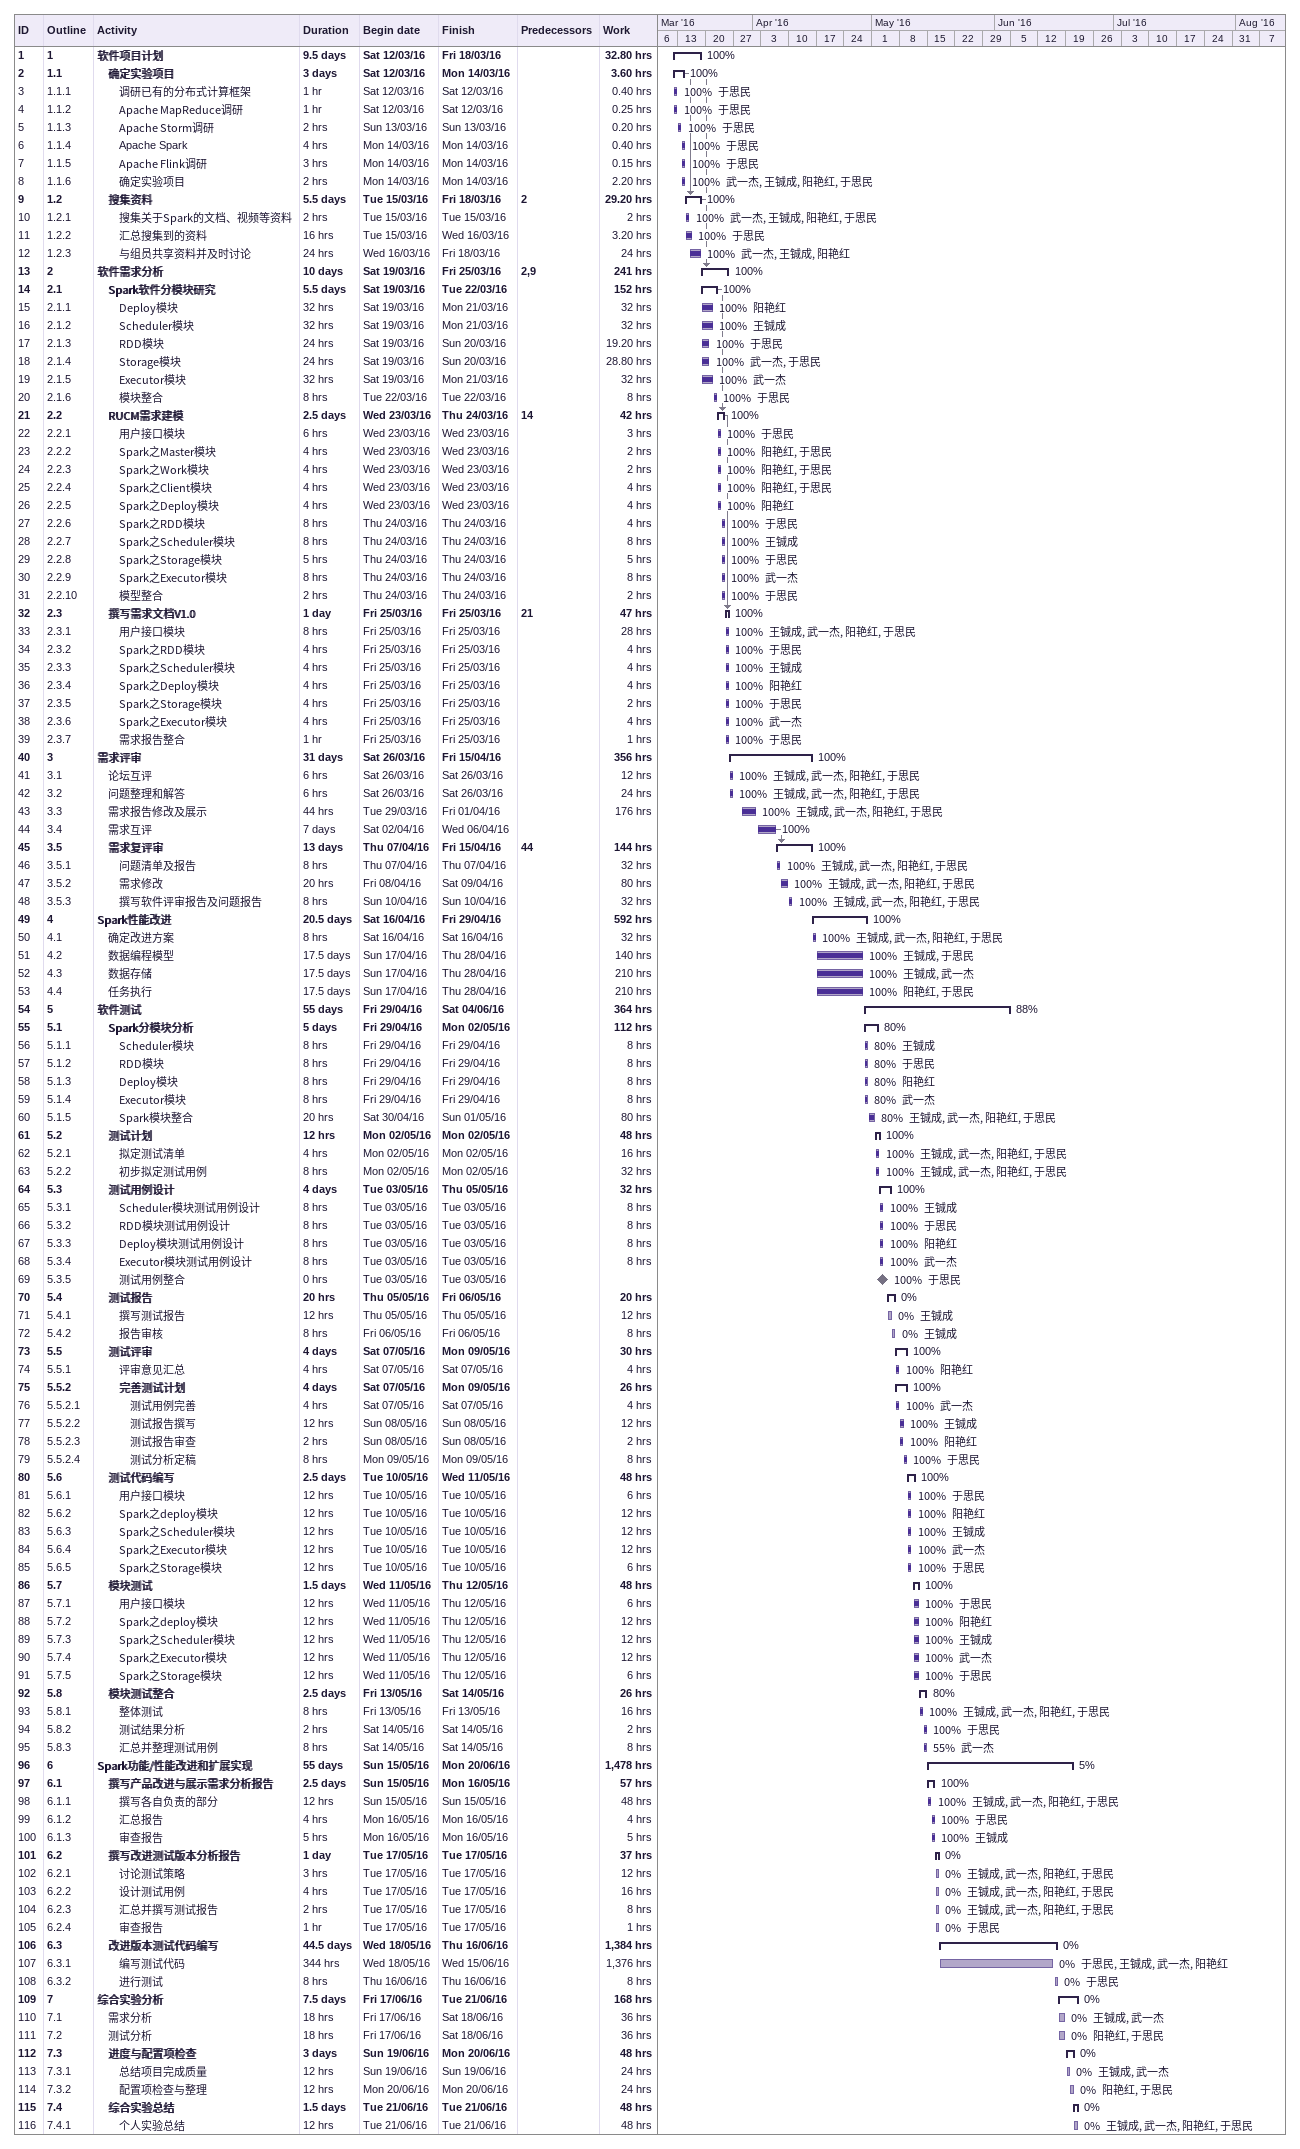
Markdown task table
| ID | WBS | Task | Duration | Start | Finish | Predecessors | Resources | % complete | Work (h) |
|---|---|---|---|---|---|---|---|---|---|
| 1 | 1 | **软件项目计划** | 9.5d | 2016-03-12 | 2016-03-18 |  |  | 100 | 32.80 |
| 2 | 1.1 | **确定实验项目** | 3d | 2016-03-12 | 2016-03-14 |  |  | 100 | 3.60 |
| 3 | 1.1.1 | 调研已有的分布式计算框架 | 1h | 2016-03-12 | 2016-03-12 |  | 于思民 | 100 | 0.40 |
| 4 | 1.1.2 | Apache MapReduce调研 | 1h | 2016-03-12 | 2016-03-12 |  | 于思民 | 100 | 0.25 |
| 5 | 1.1.3 | Apache Storm调研 | 2h | 2016-03-13 | 2016-03-13 |  | 于思民 | 100 | 0.20 |
| 6 | 1.1.4 | Apache Spark | 4h | 2016-03-14 | 2016-03-14 |  | 于思民 | 100 | 0.40 |
| 7 | 1.1.5 | Apache Flink调研 | 3h | 2016-03-14 | 2016-03-14 |  | 于思民 | 100 | 0.15 |
| 8 | 1.1.6 | 确定实验项目 | 2h | 2016-03-14 | 2016-03-14 |  | 武一杰, 王铖成, 阳艳红, 于思民 | 100 | 2.20 |
| 9 | 1.2 | **搜集资料** | 5.5d | 2016-03-15 | 2016-03-18 | 2 |  | 100 | 29.20 |
| 10 | 1.2.1 | 搜集关于Spark的文档、视频等资料 | 2h | 2016-03-15 | 2016-03-15 |  | 武一杰, 王铖成, 阳艳红, 于思民 | 100 | 2 |
| 11 | 1.2.2 | 汇总搜集到的资料 | 16h | 2016-03-15 | 2016-03-16 |  | 于思民 | 100 | 3.20 |
| 12 | 1.2.3 | 与组员共享资料并及时讨论 | 24h | 2016-03-16 | 2016-03-18 |  | 武一杰, 王铖成, 阳艳红 | 100 | 24 |
| 13 | 2 | **软件需求分析** | 10d | 2016-03-19 | 2016-03-25 | 2, 9 |  | 100 | 241 |
| 14 | 2.1 | **Spark软件分模块研究** | 5.5d | 2016-03-19 | 2016-03-22 |  |  | 100 | 152 |
| 15 | 2.1.1 | Deploy模块 | 32h | 2016-03-19 | 2016-03-21 |  | 阳艳红 | 100 | 32 |
| 16 | 2.1.2 | Scheduler模块 | 32h | 2016-03-19 | 2016-03-21 |  | 王铖成 | 100 | 32 |
| 17 | 2.1.3 | RDD模块 | 24h | 2016-03-19 | 2016-03-20 |  | 于思民 | 100 | 19.20 |
| 18 | 2.1.4 | Storage模块 | 24h | 2016-03-19 | 2016-03-20 |  | 武一杰, 于思民 | 100 | 28.80 |
| 19 | 2.1.5 | Executor模块 | 32h | 2016-03-19 | 2016-03-21 |  | 武一杰 | 100 | 32 |
| 20 | 2.1.6 | 模块整合 | 8h | 2016-03-22 | 2016-03-22 |  | 于思民 | 100 | 8 |
| 21 | 2.2 | **RUCM需求建模** | 2.5d | 2016-03-23 | 2016-03-24 | 14 |  | 100 | 42 |
| 22 | 2.2.1 | 用户接口模块 | 6h | 2016-03-23 | 2016-03-23 |  | 于思民 | 100 | 3 |
| 23 | 2.2.2 | Spark之Master模块 | 4h | 2016-03-23 | 2016-03-23 |  | 阳艳红, 于思民 | 100 | 2 |
| 24 | 2.2.3 | Spark之Work模块 | 4h | 2016-03-23 | 2016-03-23 |  | 阳艳红, 于思民 | 100 | 2 |
| 25 | 2.2.4 | Spark之Client模块 | 4h | 2016-03-23 | 2016-03-23 |  | 阳艳红, 于思民 | 100 | 4 |
| 26 | 2.2.5 | Spark之Deploy模块 | 4h | 2016-03-23 | 2016-03-23 |  | 阳艳红 | 100 | 4 |
| 27 | 2.2.6 | Spark之RDD模块 | 8h | 2016-03-24 | 2016-03-24 |  | 于思民 | 100 | 4 |
| 28 | 2.2.7 | Spark之Scheduler模块 | 8h | 2016-03-24 | 2016-03-24 |  | 王铖成 | 100 | 8 |
| 29 | 2.2.8 | Spark之Storage模块 | 5h | 2016-03-24 | 2016-03-24 |  | 于思民 | 100 | 5 |
| 30 | 2.2.9 | Spark之Executor模块 | 8h | 2016-03-24 | 2016-03-24 |  | 武一杰 | 100 | 8 |
| 31 | 2.2.10 | 模型整合 | 2h | 2016-03-24 | 2016-03-24 |  | 于思民 | 100 | 2 |
| 32 | 2.3 | **撰写需求文档V1.0** | 1d | 2016-03-25 | 2016-03-25 | 21 |  | 100 | 47 |
| 33 | 2.3.1 | 用户接口模块 | 8h | 2016-03-25 | 2016-03-25 |  | 王铖成, 武一杰, 阳艳红, 于思民 | 100 | 28 |
| 34 | 2.3.2 | Spark之RDD模块 | 4h | 2016-03-25 | 2016-03-25 |  | 于思民 | 100 | 4 |
| 35 | 2.3.3 | Spark之Scheduler模块 | 4h | 2016-03-25 | 2016-03-25 |  | 王铖成 | 100 | 4 |
| 36 | 2.3.4 | Spark之Deploy模块 | 4h | 2016-03-25 | 2016-03-25 |  | 阳艳红 | 100 | 4 |
| 37 | 2.3.5 | Spark之Storage模块 | 4h | 2016-03-25 | 2016-03-25 |  | 于思民 | 100 | 2 |
| 38 | 2.3.6 | Spark之Executor模块 | 4h | 2016-03-25 | 2016-03-25 |  | 武一杰 | 100 | 4 |
| 39 | 2.3.7 | 需求报告整合 | 1h | 2016-03-25 | 2016-03-25 |  | 于思民 | 100 | 1 |
| 40 | 3 | **需求评审** | 31d | 2016-03-26 | 2016-04-15 |  |  | 100 | 356 |
| 41 | 3.1 | 论坛互评 | 6h | 2016-03-26 | 2016-03-26 |  | 王铖成, 武一杰, 阳艳红, 于思民 | 100 | 12 |
| 42 | 3.2 | 问题整理和解答 | 6h | 2016-03-26 | 2016-03-26 |  | 王铖成, 武一杰, 阳艳红, 于思民 | 100 | 24 |
| 43 | 3.3 | 需求报告修改及展示 | 44h | 2016-03-29 | 2016-04-01 |  | 王铖成, 武一杰, 阳艳红, 于思民 | 100 | 176 |
| 44 | 3.4 | 需求互评 | 7d | 2016-04-02 | 2016-04-06 |  |  | 100 |  |
| 45 | 3.5 | **需求复评审** | 13d | 2016-04-07 | 2016-04-15 | 44 |  | 100 | 144 |
| 46 | 3.5.1 | 问题清单及报告 | 8h | 2016-04-07 | 2016-04-07 |  | 王铖成, 武一杰, 阳艳红, 于思民 | 100 | 32 |
| 47 | 3.5.2 | 需求修改 | 20h | 2016-04-08 | 2016-04-09 |  | 王铖成, 武一杰, 阳艳红, 于思民 | 100 | 80 |
| 48 | 3.5.3 | 撰写软件评审报告及问题报告 | 8h | 2016-04-10 | 2016-04-10 |  | 王铖成, 武一杰, 阳艳红, 于思民 | 100 | 32 |
| 49 | 4 | **Spark性能改进** | 20.5d | 2016-04-16 | 2016-04-29 |  |  | 100 | 592 |
| 50 | 4.1 | 确定改进方案 | 8h | 2016-04-16 | 2016-04-16 |  | 王铖成, 武一杰, 阳艳红, 于思民 | 100 | 32 |
| 51 | 4.2 | 数据编程模型 | 17.5d | 2016-04-17 | 2016-04-28 |  | 王铖成, 于思民 | 100 | 140 |
| 52 | 4.3 | 数据存储 | 17.5d | 2016-04-17 | 2016-04-28 |  | 王铖成, 武一杰 | 100 | 210 |
| 53 | 4.4 | 任务执行 | 17.5d | 2016-04-17 | 2016-04-28 |  | 阳艳红, 于思民 | 100 | 210 |
| 54 | 5 | **软件测试** | 55d | 2016-04-29 | 2016-06-04 |  |  | 88 | 364 |
| 55 | 5.1 | **Spark分模块分析** | 5d | 2016-04-29 | 2016-05-02 |  |  | 80 | 112 |
| 56 | 5.1.1 | Scheduler模块 | 8h | 2016-04-29 | 2016-04-29 |  | 王铖成 | 80 | 8 |
| 57 | 5.1.2 | RDD模块 | 8h | 2016-04-29 | 2016-04-29 |  | 于思民 | 80 | 8 |
| 58 | 5.1.3 | Deploy模块 | 8h | 2016-04-29 | 2016-04-29 |  | 阳艳红 | 80 | 8 |
| 59 | 5.1.4 | Executor模块 | 8h | 2016-04-29 | 2016-04-29 |  | 武一杰 | 80 | 8 |
| 60 | 5.1.5 | Spark模块整合 | 20h | 2016-04-30 | 2016-05-01 |  | 王铖成, 武一杰, 阳艳红, 于思民 | 80 | 80 |
| 61 | 5.2 | **测试计划** | 12h | 2016-05-02 | 2016-05-02 |  |  | 100 | 48 |
| 62 | 5.2.1 | 拟定测试清单 | 4h | 2016-05-02 | 2016-05-02 |  | 王铖成, 武一杰, 阳艳红, 于思民 | 100 | 16 |
| 63 | 5.2.2 | 初步拟定测试用例 | 8h | 2016-05-02 | 2016-05-02 |  | 王铖成, 武一杰, 阳艳红, 于思民 | 100 | 32 |
| 64 | 5.3 | **测试用例设计** | 4d | 2016-05-03 | 2016-05-05 |  |  | 100 | 32 |
| 65 | 5.3.1 | Scheduler模块测试用例设计 | 8h | 2016-05-03 | 2016-05-03 |  | 王铖成 | 100 | 8 |
| 66 | 5.3.2 | RDD模块测试用例设计 | 8h | 2016-05-03 | 2016-05-03 |  | 于思民 | 100 | 8 |
| 67 | 5.3.3 | Deploy模块测试用例设计 | 8h | 2016-05-03 | 2016-05-03 |  | 阳艳红 | 100 | 8 |
| 68 | 5.3.4 | Executor模块测试用例设计 | 8h | 2016-05-03 | 2016-05-03 |  | 武一杰 | 100 | 8 |
| 69 | 5.3.5 | 测试用例整合 | 0h | 2016-05-03 | 2016-05-03 |  | 于思民 | 100 |  |
| 70 | 5.4 | **测试报告** | 20h | 2016-05-05 | 2016-05-06 |  |  | 0 | 20 |
| 71 | 5.4.1 | 撰写测试报告 | 12h | 2016-05-05 | 2016-05-05 |  | 王铖成 | 0 | 12 |
| 72 | 5.4.2 | 报告审核 | 8h | 2016-05-06 | 2016-05-06 |  | 王铖成 | 0 | 8 |
| 73 | 5.5 | **测试评审** | 4d | 2016-05-07 | 2016-05-09 |  |  | 100 | 30 |
| 74 | 5.5.1 | 评审意见汇总 | 4h | 2016-05-07 | 2016-05-07 |  | 阳艳红 | 100 | 4 |
| 75 | 5.5.2 | **完善测试计划** | 4d | 2016-05-07 | 2016-05-09 |  |  | 100 | 26 |
| 76 | 5.5.2.1 | 测试用例完善 | 4h | 2016-05-07 | 2016-05-07 |  | 武一杰 | 100 | 4 |
| 77 | 5.5.2.2 | 测试报告撰写 | 12h | 2016-05-08 | 2016-05-08 |  | 王铖成 | 100 | 12 |
| 78 | 5.5.2.3 | 测试报告审查 | 2h | 2016-05-08 | 2016-05-08 |  | 阳艳红 | 100 | 2 |
| 79 | 5.5.2.4 | 测试分析定稿 | 8h | 2016-05-09 | 2016-05-09 |  | 于思民 | 100 | 8 |
| 80 | 5.6 | **测试代码编写** | 2.5d | 2016-05-10 | 2016-05-11 |  |  | 100 | 48 |
| 81 | 5.6.1 | 用户接口模块 | 12h | 2016-05-10 | 2016-05-10 |  | 于思民 | 100 | 6 |
| 82 | 5.6.2 | Spark之deploy模块 | 12h | 2016-05-10 | 2016-05-10 |  | 阳艳红 | 100 | 12 |
| 83 | 5.6.3 | Spark之Scheduler模块 | 12h | 2016-05-10 | 2016-05-10 |  | 王铖成 | 100 | 12 |
| 84 | 5.6.4 | Spark之Executor模块 | 12h | 2016-05-10 | 2016-05-10 |  | 武一杰 | 100 | 12 |
| 85 | 5.6.5 | Spark之Storage模块 | 12h | 2016-05-10 | 2016-05-10 |  | 于思民 | 100 | 6 |
| 86 | 5.7 | **模块测试** | 1.5d | 2016-05-11 | 2016-05-12 |  |  | 100 | 48 |
| 87 | 5.7.1 | 用户接口模块 | 12h | 2016-05-11 | 2016-05-12 |  | 于思民 | 100 | 6 |
| 88 | 5.7.2 | Spark之deploy模块 | 12h | 2016-05-11 | 2016-05-12 |  | 阳艳红 | 100 | 12 |
| 89 | 5.7.3 | Spark之Scheduler模块 | 12h | 2016-05-11 | 2016-05-12 |  | 王铖成 | 100 | 12 |
| 90 | 5.7.4 | Spark之Executor模块 | 12h | 2016-05-11 | 2016-05-12 |  | 武一杰 | 100 | 12 |
| 91 | 5.7.5 | Spark之Storage模块 | 12h | 2016-05-11 | 2016-05-12 |  | 于思民 | 100 | 6 |
| 92 | 5.8 | **模块测试整合** | 2.5d | 2016-05-13 | 2016-05-14 |  |  | 80 | 26 |
| 93 | 5.8.1 | 整体测试 | 8h | 2016-05-13 | 2016-05-13 |  | 王铖成, 武一杰, 阳艳红, 于思民 | 100 | 16 |
| 94 | 5.8.2 | 测试结果分析 | 2h | 2016-05-14 | 2016-05-14 |  | 于思民 | 100 | 2 |
| 95 | 5.8.3 | 汇总并整理测试用例 | 8h | 2016-05-14 | 2016-05-14 |  | 武一杰 | 55 | 8 |
| 96 | 6 | **Spark功能/性能改进和扩展实现** | 55d | 2016-05-15 | 2016-06-20 |  |  | 5 | 1478 |
| 97 | 6.1 | **撰写产品改进与展示需求分析报告** | 2.5d | 2016-05-15 | 2016-05-16 |  |  | 100 | 57 |
| 98 | 6.1.1 | 撰写各自负责的部分 | 12h | 2016-05-15 | 2016-05-15 |  | 王铖成, 武一杰, 阳艳红, 于思民 | 100 | 48 |
| 99 | 6.1.2 | 汇总报告 | 4h | 2016-05-16 | 2016-05-16 |  | 于思民 | 100 | 4 |
| 100 | 6.1.3 | 审查报告 | 5h | 2016-05-16 | 2016-05-16 |  | 王铖成 | 100 | 5 |
| 101 | 6.2 | **撰写改进测试版本分析报告** | 1d | 2016-05-17 | 2016-05-17 |  |  | 0 | 37 |
| 102 | 6.2.1 | 讨论测试策略 | 3h | 2016-05-17 | 2016-05-17 |  | 王铖成, 武一杰, 阳艳红, 于思民 | 0 | 12 |
| 103 | 6.2.2 | 设计测试用例 | 4h | 2016-05-17 | 2016-05-17 |  | 王铖成, 武一杰, 阳艳红, 于思民 | 0 | 16 |
| 104 | 6.2.3 | 汇总并撰写测试报告 | 2h | 2016-05-17 | 2016-05-17 |  | 王铖成, 武一杰, 阳艳红, 于思民 | 0 | 8 |
| 105 | 6.2.4 | 审查报告 | 1h | 2016-05-17 | 2016-05-17 |  | 于思民 | 0 | 1 |
| 106 | 6.3 | **改进版本测试代码编写** | 44.5d | 2016-05-18 | 2016-06-16 |  |  | 0 | 1384 |
| 107 | 6.3.1 | 编写测试代码 | 344h | 2016-05-18 | 2016-06-15 |  | 于思民, 王铖成, 武一杰, 阳艳红 | 0 | 1376 |
| 108 | 6.3.2 | 进行测试 | 8h | 2016-06-16 | 2016-06-16 |  | 于思民 | 0 | 8 |
| 109 | 7 | **综合实验分析** | 7.5d | 2016-06-17 | 2016-06-21 |  |  | 0 | 168 |
| 110 | 7.1 | 需求分析 | 18h | 2016-06-17 | 2016-06-18 |  | 王铖成, 武一杰 | 0 | 36 |
| 111 | 7.2 | 测试分析 | 18h | 2016-06-17 | 2016-06-18 |  | 阳艳红, 于思民 | 0 | 36 |
| 112 | 7.3 | **进度与配置项检查** | 3d | 2016-06-19 | 2016-06-20 |  |  | 0 | 48 |
| 113 | 7.3.1 | 总结项目完成质量 | 12h | 2016-06-19 | 2016-06-19 |  | 王铖成, 武一杰 | 0 | 24 |
| 114 | 7.3.2 | 配置项检查与整理 | 12h | 2016-06-20 | 2016-06-20 |  | 阳艳红, 于思民 | 0 | 24 |
| 115 | 7.4 | **综合实验总结** | 1.5d | 2016-06-21 | 2016-06-21 |  |  | 0 | 48 |
| 116 | 7.4.1 | 个人实验总结 | 12h | 2016-06-21 | 2016-06-21 |  | 王铖成, 武一杰, 阳艳红, 于思民 | 0 | 48 |
